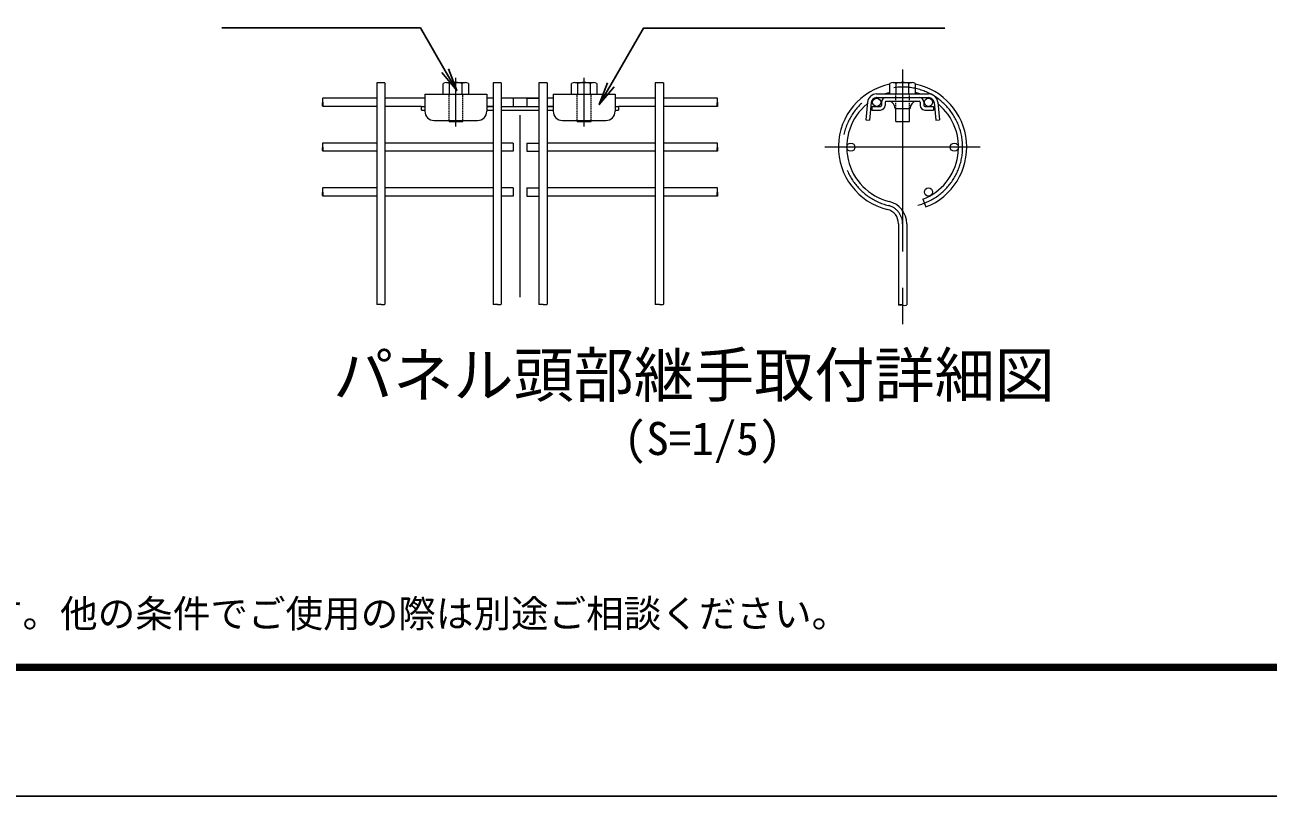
# Model space of a CAD drawing. Units: millimetres, scale not verified, with parts at other scales. Extents: x -4200 to 4200, y -2970 to 2970.
# Drawn here: x -2529 to -358, y -2970 to -1624 of the extents above; entities that cross this region are included whole.
import ezdxf
from ezdxf.enums import TextEntityAlignment as Align

# ---------------------------------------------------------------- set-up
doc = ezdxf.new("R2010")
doc.units = ezdxf.units.MM
doc.header["$LTSCALE"] = 10
doc.linetypes.add('USER1', pattern=[50.8, 31.75, -6.35, 6.35, -6.35])
doc.linetypes.add('USER2', pattern=[0.375, 0.25, -0.125])
for name, color, linetype, lineweight in [('0-0_D-STR-DIM', 7, 'Continuous', 13), ('0-1_D-STR3', 3, 'Continuous', 13), ('0-2_D-BMK', 2, 'USER1', 13), ('0-4_D-STR2', 7, 'Continuous', 13), ('0-7_D-STR-TXT', 7, 'Continuous', 25), ('0-D_D-TTL', 7, 'Continuous', 25)]:
    doc.layers.add(name, color=color, linetype=linetype, lineweight=lineweight)
doc.layers.add('0-8_D-TTL-TXT', color=7, linetype='Continuous')
doc.styles.add('ＭＳ ゴシック', font='')
doc.styles.get('ＭＳ ゴシック').set_extended_font_data('MS Gothic')

# ---------------------------------------------------------------- blocks, each defined once
blk = doc.blocks.new('MLeader2')
at = {"layer": '0-0_D-STR-DIM', "lineweight": 25}
blk.add_line((-1500.07, -1731.83), (-1525.84, -1763.14), dxfattribs=at)
for points in [[(-1505.84, -1728.5), (-1448.96, -1629.97), (-929.72, -1629.97), (-922.52, -1629.97)], [(-1511.62, -1725.17), (-1525.84, -1763.14), (-1505.84, -1728.5)]]:
    blk.add_lwpolyline(points, dxfattribs=at)
blk = doc.blocks.new('MLeader3')
at = {"layer": '0-0_D-STR-DIM', "lineweight": 25}
blk.add_line((-1788.96, -1700.64), (-1774.73, -1738.62), dxfattribs=at)
for points in [[(-1794.73, -1703.98), (-1838.04, -1628.97), (-2177.61, -1628.97), (-2184.81, -1628.97)], [(-1800.51, -1707.31), (-1774.73, -1738.62), (-1794.73, -1703.98)]]:
    blk.add_lwpolyline(points, dxfattribs=at)

msp = doc.modelspace()

# ---------------------------------------------------------------- linework, layer by layer
at = {"layer": '0-1_D-STR3'}
for p, q in [((-1798.3, -1744.67), (-1798.3, -1726.15)), ((-1792.79, -1724.67), (-1759.75, -1724.67)), ((-1787.28, -1744.67), (-1787.28, -1726.15)), ((-1765.26, -1744.67), (-1765.26, -1726.15)), ((-1754.24, -1726.15), (-1754.24, -1744.67)), ((-1574.32, -1744.67), (-1574.32, -1726.15)), ((-1568.82, -1724.67), (-1535.78, -1724.67)), ((-1563.31, -1744.67), (-1563.31, -1726.15)), ((-1541.28, -1744.67), (-1541.28, -1726.15)), ((-1530.27, -1726.15), (-1530.27, -1744.67)), ((-1018.44, -1744.55), (-1018.44, -1726.03)), ((-1012.93, -1724.55), (-979.9, -1724.55)), ((-1007.43, -1744.55), (-1007.43, -1726.03)), ((-985.4, -1744.55), (-985.4, -1726.03)), ((-974.39, -1726.03), (-974.39, -1744.55)), ((-1836.27, -1751.07), (-1830.27, -1751.07)), ((-1836.27, -1751.87), (-1836.27, -1751.07)), ((-1830.27, -1744.67), (-1830.27, -1774.67)), ((-1830.27, -1744.67), (-1722.27, -1744.67)), ((-1798.3, -1744.67), (-1754.24, -1744.67)), ((-1796.27, -1744.67), (-1756.27, -1744.67)), ((-1722.27, -1744.67), (-1722.27, -1774.67)), ((-1722.27, -1751.07), (-1711.44, -1751.07)), ((-1697.04, -1751.07), (-1631.5, -1751.07)), ((-1617.04, -1751.07), (-1606.27, -1751.07)), ((-1606.27, -1744.67), (-1606.27, -1774.67)), ((-1606.27, -1744.67), (-1498.27, -1744.67)), ((-1574.32, -1744.67), (-1530.27, -1744.67)), ((-1572.3, -1744.67), (-1532.3, -1744.67)), ((-1572.27, -1744.67), (-1532.27, -1744.67)), ((-1498.27, -1744.67), (-1498.27, -1774.67)), ((-1498.27, -1751.07), (-1492.27, -1751.07)), ((-1492.27, -1751.07), (-1492.27, -1751.87)), ((-1041.71, -1744.55), (-951.07, -1744.55)), ((-1041.71, -1750.95), (-951.07, -1750.95)), ((-1025.39, -1757.35), (-967.39, -1757.35)), ((-1018.44, -1744.55), (-974.39, -1744.55)), ((-1836.27, -1766.27), (-1830.27, -1766.27)), ((-1836.27, -1772.67), (-1836.27, -1766.27)), ((-1836.27, -1772.67), (-1830.27, -1772.67)), ((-1711.44, -1766.27), (-1722.27, -1766.27)), ((-1722.27, -1766.27), (-1711.44, -1766.27)), ((-1722.27, -1772.67), (-1711.44, -1772.67)), ((-1697.04, -1766.27), (-1631.44, -1766.27)), ((-1697.04, -1772.67), (-1631.44, -1772.67)), ((-1617.04, -1772.67), (-1606.27, -1772.67)), ((-1498.27, -1766.27), (-1492.27, -1766.27)), ((-1498.27, -1772.67), (-1492.27, -1772.67)), ((-1492.27, -1766.27), (-1492.27, -1772.67)), ((-1057.63, -1758.94), (-1060.76, -1789.91)), ((-1051.26, -1759.59), (-1054.39, -1790.55)), ((-1050.39, -1766.15), (-1034.99, -1766.15)), ((-1050.39, -1766.15), (-1050.39, -1772.55)), ((-1050.39, -1772.55), (-1034.99, -1772.55)), ((-1033.39, -1758.95), (-1033.39, -1764.55)), ((-1026.99, -1758.95), (-1026.99, -1764.55)), ((-1009.59, -1769.75), (-983.19, -1769.75)), ((-1008.39, -1792.55), (-1008.39, -1769.75)), ((-984.39, -1792.55), (-984.39, -1769.75)), ((-965.79, -1758.95), (-965.79, -1764.55)), ((-959.39, -1758.95), (-959.39, -1764.55)), ((-957.79, -1766.15), (-942.39, -1766.15)), ((-957.79, -1772.55), (-942.39, -1772.55)), ((-942.39, -1766.15), (-942.39, -1772.55)), ((-935.15, -1758.94), (-932.02, -1789.91)), ((-1814.27, -1790.67), (-1738.27, -1790.67)), ((-1788.24, -1792.67), (-1788.24, -1790.67)), ((-1788.24, -1792.67), (-1764.24, -1792.67)), ((-1764.24, -1792.67), (-1764.24, -1790.67)), ((-1590.27, -1790.67), (-1514.27, -1790.67)), ((-1564.27, -1792.67), (-1564.27, -1790.67)), ((-1564.27, -1792.67), (-1540.27, -1792.67)), ((-1540.27, -1792.67), (-1540.27, -1790.67)), ((-1060.76, -1789.91), (-1054.39, -1790.55)), ((-1008.39, -1792.55), (-984.39, -1792.55))]:
    msp.add_line(p, q, dxfattribs=at)
at = {"layer": '0-1_D-STR3', "linetype": 'USER2'}
for p, q in [((-1788.24, -1790.67), (-1788.24, -1744.67)), ((-1764.24, -1790.67), (-1764.24, -1744.67)), ((-1564.27, -1790.67), (-1564.27, -1744.67)), ((-1540.27, -1790.67), (-1540.27, -1744.67)), ((-1008.39, -1769.75), (-1008.39, -1744.55)), ((-984.39, -1769.75), (-984.39, -1744.55))]:
    msp.add_line(p, q, dxfattribs=at)
at = {"layer": '0-1_D-STR3'}
for points in [[(-1606.27, -1766.27), (-1617.04, -1766.27), (-1606.27, -1766.27)], [(-941.52, -1759.59), (-938.39, -1790.55), (-932.02, -1789.91)]]:
    msp.add_lwpolyline(points, dxfattribs=at)
for centre, radius, start, end in [((-1792.79, -1735.69), 11.01, 60, 120), ((-1776.27, -1766.51), 41.84, 74.73852, 105.26148), ((-1759.75, -1735.69), 11.01, 60, 120), ((-1568.82, -1735.69), 11.01, 60, 120), ((-1552.3, -1766.51), 41.84, 74.73852, 105.26148), ((-1535.78, -1735.69), 11.01, 60, 120), ((-1012.93, -1735.57), 11.01, 60, 120), ((-996.41, -1766.39), 41.84, 74.73852, 105.26148), ((-979.9, -1735.57), 11.01, 60, 120), ((-1041.71, -1760.55), 16, 90, 174.23211), ((-1041.71, -1760.55), 9.6, 90, 174.23211), ((-1025.39, -1758.95), 8, 90, 180), ((-1025.39, -1758.95), 1.6, 90, 180), ((-1022.39, -1769.75), 12.8, 0, 75.52068), ((-970.39, -1769.75), 12.8, 104.47932, 180), ((-967.39, -1758.95), 8, 0, 90), ((-967.39, -1758.95), 1.6, 0, 90), ((-951.07, -1760.55), 16, 5.76789, 90), ((-951.07, -1760.55), 9.6, 5.76789, 90), ((-1814.27, -1774.67), 16, 180, 270), ((-1738.27, -1774.67), 16, 270, 0), ((-1590.27, -1774.67), 16, 180, 270), ((-1514.27, -1774.67), 16, 270, 0), ((-1034.99, -1764.55), 1.6, 270, 0), ((-1034.99, -1764.55), 8, 270, 0), ((-957.79, -1764.55), 8, 180, 270), ((-957.79, -1764.55), 1.6, 180, 270)]:
    msp.add_arc(centre, radius, start, end, dxfattribs=at)
at = {"layer": '0-2_D-BMK'}
for p, q in [((-996.39, -1701.76), (-996.39, -2158.13)), ((-1776.24, -1801.43), (-1776.24, -1716.41)), ((-1552.27, -1801.43), (-1552.27, -1716.41)), ((-1664.27, -2099.09), (-1664.27, -1739.51)), ((-860.79, -1837.36), (-1131.99, -1837.36))]:
    msp.add_line(p, q, dxfattribs=at)
for centre, radius, start, end in [((-996.39, -1837.36), 104.8, 284.7, 256.20952), ((-1029.19, -1971), 32.8, 0, 76.20952)]:
    msp.add_arc(centre, radius, start, end, dxfattribs=at)
at = {"layer": '0-4_D-STR2'}
for p, q in [((-1900.12, -1725.36), (-1914.52, -1725.36)), ((-1914.52, -1725.36), (-1914.52, -2111.65)), ((-1900.12, -1725.36), (-1900.12, -2111.65)), ((-1697.04, -1725.36), (-1711.44, -1725.36)), ((-1711.44, -1725.36), (-1711.44, -2111.65)), ((-1697.04, -1725.36), (-1697.04, -2111.65)), ((-1617.04, -1725.36), (-1631.44, -1725.36)), ((-1631.44, -1725.36), (-1631.44, -2111.65)), ((-1617.04, -1725.36), (-1617.04, -2111.65)), ((-1413.96, -1725.36), (-1428.36, -1725.36)), ((-1428.36, -1725.36), (-1428.36, -2111.65)), ((-1413.96, -1725.36), (-1413.96, -2111.65)), ((-1914.52, -1751.87), (-2008.79, -1751.87)), ((-1830.27, -1751.87), (-1900.12, -1751.87)), ((-1711.44, -1751.87), (-1722.27, -1751.87)), ((-1676.24, -1751.87), (-1697.04, -1751.87)), ((-1676.24, -1751.87), (-1676.24, -1766.27)), ((-1652.3, -1751.87), (-1652.3, -1766.27)), ((-1652.3, -1751.87), (-1631.5, -1751.87)), ((-1606.27, -1751.87), (-1617.04, -1751.87)), ((-1428.36, -1751.87), (-1498.27, -1751.87)), ((-1319.62, -1751.87), (-1413.96, -1751.87)), ((-1914.52, -1766.27), (-2008.79, -1766.27)), ((-1836.27, -1766.27), (-1900.12, -1766.27)), ((-1428.36, -1766.27), (-1492.27, -1766.27)), ((-1319.62, -1766.27), (-1413.96, -1766.27)), ((-1914.52, -1830.16), (-2008.79, -1830.16)), ((-1914.52, -1844.56), (-2008.79, -1844.56)), ((-1711.44, -1830.16), (-1900.12, -1830.16)), ((-1711.44, -1844.56), (-1900.12, -1844.56)), ((-1676.24, -1830.16), (-1697.04, -1830.16)), ((-1676.24, -1844.56), (-1697.04, -1844.56)), ((-1676.24, -1830.16), (-1676.24, -1844.56)), ((-1652.3, -1830.16), (-1631.5, -1830.16)), ((-1428.36, -1830.16), (-1617.04, -1830.16)), ((-1428.36, -1844.56), (-1617.04, -1844.56)), ((-1319.62, -1830.16), (-1413.96, -1830.16)), ((-1319.62, -1844.56), (-1413.96, -1844.56)), ((-1914.52, -1908.45), (-2008.79, -1908.45)), ((-1711.44, -1908.45), (-1900.12, -1908.45)), ((-1676.24, -1908.45), (-1697.04, -1908.45)), ((-1676.24, -1908.45), (-1676.24, -1922.85)), ((-1652.3, -1908.45), (-1631.5, -1908.45)), ((-1652.3, -1908.45), (-1652.3, -1922.85)), ((-1428.36, -1908.45), (-1617.04, -1908.45)), ((-1319.62, -1908.45), (-1413.96, -1908.45)), ((-1914.52, -1922.85), (-2008.79, -1922.85)), ((-1711.44, -1922.85), (-1900.12, -1922.85)), ((-1676.24, -1922.85), (-1697.04, -1922.85)), ((-1652.3, -1922.85), (-1631.5, -1922.85)), ((-1428.36, -1922.85), (-1617.04, -1922.85)), ((-1319.62, -1922.85), (-1413.96, -1922.85)), ((-961.02, -1928.33), (-955.8, -1941.75)), ((-1003.59, -1971), (-1003.59, -2112.71)), ((-989.19, -1971), (-989.19, -2112.77))]:
    msp.add_line(p, q, dxfattribs=at)
msp.add_lwpolyline([(-1652.3, -1830.16), (-1652.3, -1844.56), (-1631.5, -1844.56)], dxfattribs=at)
for centre in [(-1041.59, -1759.07), (-951.19, -1759.07), (-1086.79, -1837.36), (-905.99, -1837.36), (-951.19, -1915.65)]:
    msp.add_circle(centre, 7.2, dxfattribs=at)
for centre, radius, start, end in [((-996.39, -1837.36), 112, 101.35516, 256.20952), ((-996.39, -1837.36), 112, 291.25, 78.67181), ((-996.39, -1837.36), 97.6, 117.71481, 123.37821), ((-996.39, -1837.36), 97.6, 103.05813, 108.02633), ((-996.39, -1837.36), 97.6, 71.97367, 76.97302), ((-996.39, -1837.36), 97.6, 56.62179, 62.28519), ((-996.39, -1837.36), 97.6, 129.43822, 256.20952), ((-996.39, -1837.36), 97.6, 291.25, 50.56178), ((-1029.19, -1971), 25.6, 0, 76.20952), ((-1029.19, -1971), 40, 0, 76.20952)]:
    msp.add_arc(centre, radius, start, end, dxfattribs=at)
for centre, major_axis, ratio, start_param, end_param in [((-2008.79, -1755.47), (0, -3.6), 0.114898, 3.1414937, 6.283185), ((-1319.75, -1755.47), (0, -3.6), 0.114898, 0.0000003, 3.1416916), ((-2008.79, -1833.76), (0, -3.6), 0.114898, 3.1414937, 6.283185), ((-1319.75, -1833.76), (0, -3.6), 0.114898, 0.0000003, 3.1416916), ((-2008.79, -1912.05), (0, -3.6), 0.114898, 3.1414937, 6.283185), ((-1319.75, -1912.05), (0, -3.6), 0.114898, 0.0000003, 3.1416916), ((-1903.71, -2111.64), (-3.6, 0), 0.114898, 0.0000003, 3.1416916), ((-1700.64, -2111.64), (-3.6, 0), 0.114898, 0.0000003, 3.1416916), ((-1620.64, -2111.64), (-3.6, 0), 0.114898, 0.0000003, 3.1416916), ((-1417.56, -2111.64), (-3.6, 0), 0.114898, 0.0000003, 3.1416916), ((-992.78, -2112.71), (3.6, 0), 0.246642, 3.1415927, 6.2053633)]:
    msp.add_ellipse(centre, major_axis=major_axis, ratio=ratio, start_param=start_param, end_param=end_param, dxfattribs=at)
for centre, major_axis, ratio in [((-2008.79, -1762.67), (0, -3.6), 0.114898), ((-1319.75, -1762.67), (0, 3.6), 0.114898), ((-2008.79, -1840.96), (0, -3.6), 0.114898), ((-1319.75, -1840.96), (0, 3.6), 0.114898), ((-2008.79, -1919.25), (0, -3.6), 0.114898), ((-1319.75, -1919.25), (0, 3.6), 0.114898), ((-1910.92, -2111.64), (-3.6, 0), 0.114898), ((-1707.84, -2111.64), (-3.6, 0), 0.114898), ((-1627.84, -2111.64), (-3.6, 0), 0.114898), ((-1424.76, -2111.64), (-3.6, 0), 0.114898), ((-999.98, -2112.71), (3.6, 0), 0.246642)]:
    msp.add_ellipse(centre, major_axis=major_axis, ratio=ratio, dxfattribs=at)
at = {"layer": '0-D_D-TTL', "color": 2}
msp.add_lwpolyline([(-4199.62, 2970), (4200.38, 2970), (4200.38, -2970), (-4199.62, -2970)], close=True, dxfattribs=at)
at = {"layer": '0-D_D-TTL'}
for points in [[(-3929.62, 2750), (3930.38, 2750), (3930.38, -2750), (-3929.62, -2750)], [(-3927.12, 2747.5), (3927.88, 2747.5), (3927.88, -2747.5), (-3927.12, -2747.5)], [(-3924.62, 2745), (3925.38, 2745), (3925.38, -2745), (-3924.62, -2745)], [(-3922.12, 2742.5), (3922.88, 2742.5), (3922.88, -2742.5), (-3922.12, -2742.5)], [(-3919.62, 2740), (3920.38, 2740), (3920.38, -2740), (-3919.62, -2740)]]:
    msp.add_lwpolyline(points, close=True, dxfattribs=at)

# ---------------------------------------------------------------- block references
at = {"layer": '0-0_D-STR-DIM'}
for name in ['MLeader3', 'MLeader2']:
    msp.add_blockref(name, (0, 0), dxfattribs=at)

# ---------------------------------------------------------------- texts
at = {"layer": '0-7_D-STR-TXT', "style": 'ＭＳ ゴシック'}
msp.add_text('※本商品はGLへの設置を基準としております。他の条件でご使用の際は別途ご相談ください。', height=48.09, dxfattribs=at).set_placement((-3844.5, -2689.87), align=Align.BOTTOM_LEFT)
at = {"layer": '0-8_D-TTL-TXT', "style": 'ＭＳ ゴシック'}
for s, height, p in [('パネル頭部継手取付詳細図', 76.98, (-1990.6, -2296.58)), ('(S=1/5)', 57.7, (-1482.98, -2392.02))]:
    msp.add_text(s, height=height, dxfattribs=at).set_placement(p, align=Align.BOTTOM_LEFT)

doc.saveas('drawing.dxf')
